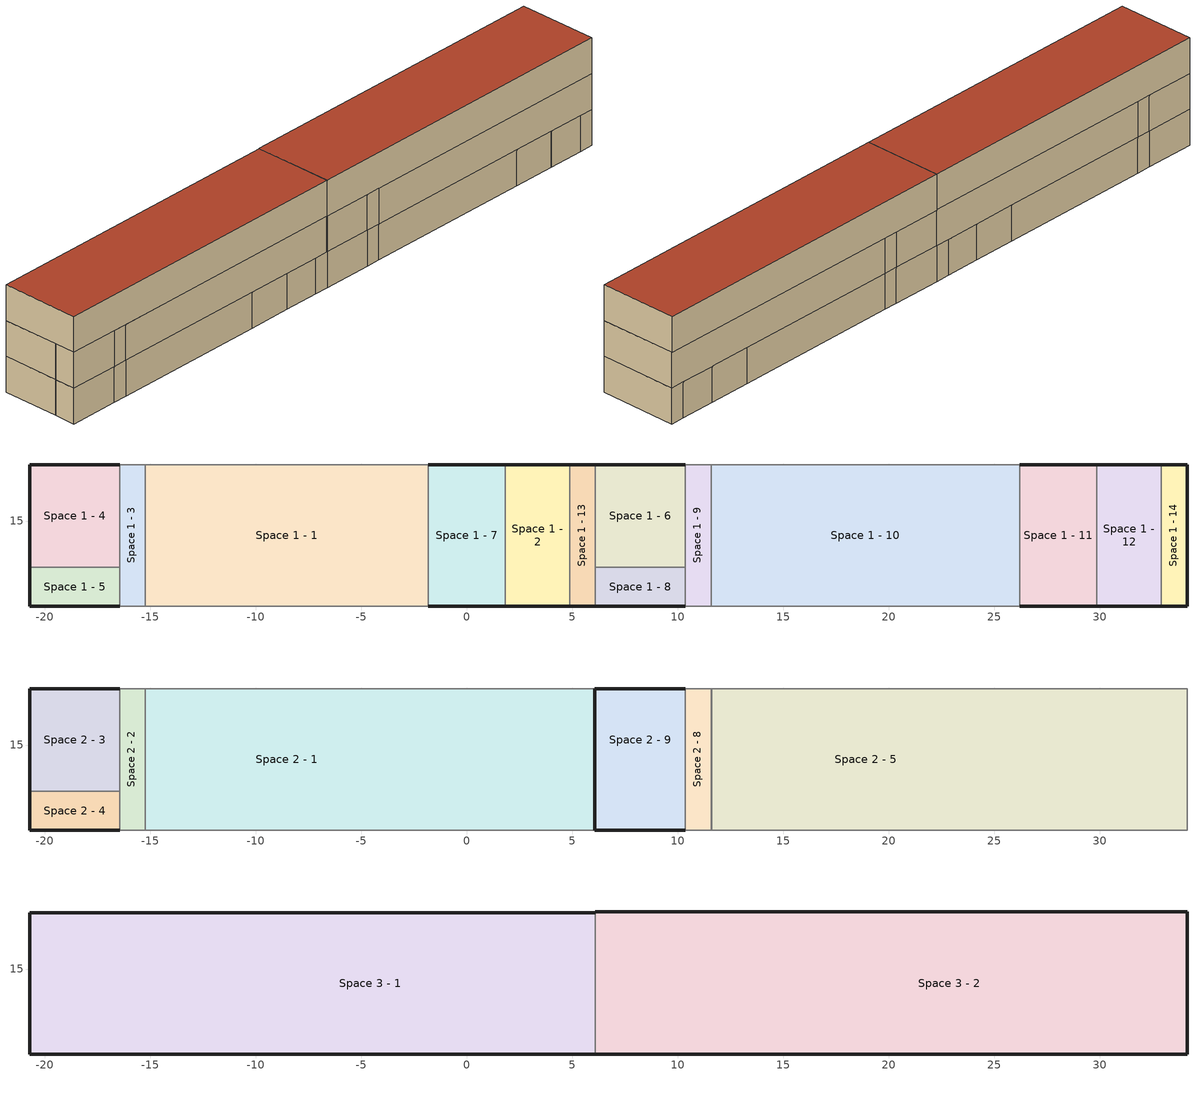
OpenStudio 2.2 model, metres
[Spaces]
Space 1 - 3
 floor adiabatic: -15.24,10.97 -16.46,10.97 -16.46,12.8 -16.46,17.68 -15.24,17.68 z0
 wall adiabatic: -16.46,17.68 -16.46,12.8 -16.46,10.97 -15.24,10.97 -15.24,17.68 -16.46,17.68 z0:3
 ceiling adiabatic: -15.24,17.68 -16.46,17.68 -16.46,12.8 -16.46,10.97 -15.24,10.97 z3
Space 1 - 11
 floor ground: 26.21,17.68 29.84,17.68 29.87,17.68 29.87,10.97 29.84,10.97 26.21,10.97 z0
 wall outside: 29.87,17.68 29.84,17.68 26.21,17.68 / 26.21,10.97 29.84,10.97 29.87,10.97 z0:3
 wall to Space 1 - 12: 29.87,10.97 29.87,17.68 z0:3
 wall adiabatic: 26.21,17.68 26.21,10.97 z0:3
 ceiling adiabatic: 29.87,10.97 29.87,17.68 26.21,17.68 26.21,10.97 z3
Space 1 - 12
 floor ground: 32.92,10.97 29.87,10.97 29.87,17.68 32.92,17.68 z0
 wall outside: 29.87,10.97 32.92,10.97 / 32.92,17.68 29.87,17.68 z0:3
 wall to Space 1 - 14: 32.92,10.97 32.92,17.68 z0:3
 ceiling adiabatic: 32.92,10.97 32.92,17.68 29.87,17.68 29.87,10.97 z3
Space 1 - 14
 floor ground: 34.14,10.97 32.92,10.97 32.92,17.68 34.14,17.68 z0
 wall outside: 32.92,10.97 34.14,10.97 34.14,17.68 32.92,17.68 z0:3
 ceiling adiabatic: 34.14,17.68 32.92,17.68 32.92,10.97 34.14,10.97 z3
Space 1 - 7
 floor ground: 1.83,10.97 -1.83,10.97 -1.83,17.68 1.83,17.68 z0
 wall outside: 1.83,17.68 -1.83,17.68 / -1.83,10.97 1.83,10.97 z0:3
 wall to Space 1 - 2: 1.83,10.97 1.83,17.68 z0:3
 wall adiabatic: -1.83,17.68 -1.83,10.97 z0:3
 ceiling adiabatic: 1.83,10.97 1.83,17.68 -1.83,17.68 -1.83,10.97 z3
Space 1 - 6
 floor ground: 6.1,17.68 10.36,17.68 10.36,12.8 6.1,12.8 z0
 wall outside: 10.36,17.68 6.1,17.68 z0:3
 wall adiabatic: 10.36,12.8 10.36,17.68 z0:3
 wall to Space 1 - 8: 6.1,12.8 10.36,12.8 z0:3
 wall to Space 1 - 13: 6.1,17.68 6.1,12.8 z0:3
Space 1 - 13
 floor ground: 6.1,12.8 6.1,10.97 4.88,10.97 4.88,17.68 6.1,17.68 z0
 wall outside: 4.88,10.97 6.1,10.97 / 6.1,17.68 4.88,17.68 z0:3
 wall to Space 1 - 8: 6.1,10.97 6.1,12.8 z0:3
 wall to Space 1 - 2: 4.88,17.68 4.88,10.97 z0:3
 ceiling adiabatic: 6.07,10.97 6.07,17.68 4.88,17.68 4.88,10.97 z3
Space 1 - 8
 floor ground: 10.36,10.97 6.1,10.97 6.1,12.8 10.36,12.8 z0
 wall outside: 6.1,10.97 10.36,10.97 z0:3
 wall adiabatic: 10.36,10.97 10.36,12.8 z0:3
Space 1 - 1
 floor adiabatic: -1.83,10.97 -15.24,10.97 -15.24,17.68 -1.83,17.68 z0
 wall adiabatic: -1.83,17.68 -15.24,17.68 -15.24,10.97 -1.83,10.97 -1.83,17.68 z0:3
 ceiling adiabatic: -1.83,17.68 -15.24,17.68 -15.24,10.97 -1.83,10.97 z3
Space 1 - 5
 floor ground: -16.46,10.97 -20.73,10.97 -20.73,12.8 -16.46,12.8 z0
 wall outside: -20.73,12.8 -20.73,10.97 -16.46,10.97 z0:3
 wall to Space 1 - 4: -16.46,12.8 -20.73,12.8 z0:3
 wall adiabatic: -16.46,10.97 -16.46,12.8 z0:3
Space 1 - 10
 floor adiabatic: 11.58,17.68 26.21,17.68 26.21,10.97 11.58,10.97 z0
 wall adiabatic: 26.21,17.68 11.58,17.68 11.58,10.97 26.21,10.97 26.21,17.68 z0:3
 ceiling adiabatic: 26.21,10.97 26.21,17.68 11.61,17.68 11.61,10.97 z3; 11.61,10.97 11.61,17.68 11.58,17.68 11.58,10.97 z3
Space 1 - 4
 floor ground: -16.46,12.8 -20.73,12.8 -20.73,17.68 -16.46,17.68 z0
 wall outside: -16.46,17.68 -20.73,17.68 -20.73,12.8 z0:3
 wall adiabatic: -16.46,12.8 -16.46,17.68 z0:3
Space 1 - 9
 floor adiabatic: 10.36,17.68 11.58,17.68 11.58,10.97 10.36,10.97 10.36,12.8 z0
 wall adiabatic: 11.58,17.68 10.36,17.68 10.36,12.8 10.36,10.97 11.58,10.97 11.58,17.68 z0:3
 ceiling adiabatic: 10.36,12.8 10.36,10.97 11.58,10.97 11.58,17.68 10.36,17.68 z3
Space 1 - 2
 floor ground: 4.88,10.97 1.83,10.97 1.83,17.68 4.88,17.68 z0
 wall outside: 4.88,17.68 1.83,17.68 / 1.83,10.97 4.88,10.97 z0:3
 ceiling adiabatic: 4.88,10.97 4.88,17.68 1.83,17.68 1.83,10.97 z3
Space 2 - 1
 floor adiabatic: 4.88,17.68 4.88,10.97 1.83,10.97 1.83,17.68 z3; 1.83,17.68 1.83,10.97 -1.83,10.97 -1.83,17.68 z3; 6.1,17.68 6.1,10.97 6.07,10.97 6.07,17.68 z3; -1.83,17.68 -1.83,10.97 -15.24,10.97 -15.24,17.68 z3; 6.07,17.68 6.07,10.97 4.88,10.97 4.88,17.68 z3
 wall adiabatic: 6.07,10.97 6.1,10.97 6.1,17.68 6.07,17.68 -15.24,17.68 -15.24,10.97 6.07,10.97 z3:6
 ceiling adiabatic: 6.1,10.97 6.1,17.68 -15.24,17.68 -15.24,10.97 z6
Space 2 - 5
 floor adiabatic: 26.21,17.68 26.21,10.97 11.61,10.97 11.61,17.68 z3; 29.87,17.68 29.87,10.97 26.21,10.97 26.21,17.68 z3; 32.92,17.68 32.92,10.97 29.87,10.97 29.87,17.68 z3; 34.14,17.68 34.14,10.97 32.92,10.97 32.92,17.68 z3
 wall adiabatic: 34.14,17.68 11.61,17.68 11.61,10.97 34.14,10.97 34.14,17.68 z3:6
 ceiling adiabatic: 34.14,10.97 34.14,17.68 11.61,17.68 11.61,10.97 z6
Space 2 - 4
 floor to Space 1 - 5: -16.46,10.97 -20.73,10.97 -20.73,12.8 -16.46,12.8 z3
 wall outside: -20.73,12.8 -20.73,10.97 -16.46,10.97 z3:6
 wall to Space 2 - 3: -16.46,12.8 -20.73,12.8 z3:6
 wall adiabatic: -16.46,10.97 -16.46,12.8 z3:6
Space 2 - 3
 floor to Space 1 - 4: -16.46,12.8 -20.73,12.8 -20.73,17.68 -16.46,17.68 z3
 wall outside: -16.46,17.68 -20.73,17.68 -20.73,12.8 z3:6
 wall adiabatic: -16.46,12.8 -16.46,17.68 z3:6
Space 2 - 8
 floor adiabatic: 11.58,10.97 10.36,10.97 10.36,17.68 11.58,17.68 z3
 wall adiabatic: 10.36,10.97 11.58,10.97 11.58,17.68 10.36,17.68 10.36,10.97 z3:6
 ceiling adiabatic: 11.58,10.97 11.58,17.68 10.36,17.68 10.36,10.97 z6
Space 2 - 2
 floor adiabatic: -15.24,10.97 -16.46,10.97 -16.46,12.8 -16.46,17.68 -15.24,17.68 z3
 wall adiabatic: -16.46,10.97 -15.24,10.97 -15.24,17.68 -16.46,17.68 -16.46,12.8 -16.46,10.97 z3:6
 ceiling adiabatic: -15.24,10.97 -15.24,17.68 -16.46,17.68 -16.46,10.97 z6
Space 2 - 9
 floor to Space 1 - 6: 10.36,17.68 10.36,12.8 6.1,12.8 6.1,17.68 z3
 floor to Space 1 - 8: 10.36,12.8 10.36,10.97 6.1,10.97 6.1,12.8 z3
 floor to Space 1 - 13: 6.1,17.68 6.1,10.97 6.07,10.97 6.07,17.68 z3
 wall outside: 10.36,17.68 6.1,17.68 6.07,17.68 6.07,10.97 6.1,10.97 10.36,10.97 z3:6
 wall adiabatic: 10.36,10.97 10.36,17.68 z3:6
Space 3 - 2
 floor adiabatic: 11.58,17.68 11.58,10.97 10.36,10.97 10.36,17.68 z6; 34.14,17.68 34.14,10.97 11.61,10.97 11.61,17.68 z6
 floor to Space 2 - 9: 10.36,17.68 10.36,10.97 6.1,10.97 6.1,17.68 z6
 floor ground: 34.14,17.71 34.14,17.68 11.61,17.68 11.61,10.97 11.58,10.97 11.58,17.68 6.1,17.68 6.1,17.71 z6
 wall outside: 6.1,10.97 34.14,10.97 34.14,17.71 6.1,17.71 6.1,17.68 z6:9
 wall to Space 3 - 1: 6.1,17.68 6.1,10.97 z6:9
 roof outside: 6.1,17.68 6.1,10.97 34.14,10.97 34.14,17.71 6.1,17.71 z9
Space 3 - 1
 floor to Space 2 - 9: 6.1,17.68 6.1,10.97 6.07,10.97 6.07,17.68 z6
 floor adiabatic: -15.24,17.68 -15.24,10.97 -16.46,10.97 -16.46,17.68 z6
 floor to Space 2 - 3: -16.46,17.68 -16.46,12.8 -20.73,12.8 -20.73,17.68 z6
 floor to Space 2 - 4: -16.46,12.8 -16.46,10.97 -20.73,10.97 -20.73,12.8 z6
 floor ground: 6.07,17.68 6.07,10.97 -15.24,10.97 -15.24,17.68 z6
 wall outside: 6.1,17.68 -20.73,17.68 -20.73,10.97 6.1,10.97 z6:9
 roof outside: -20.73,10.97 6.1,10.97 6.1,17.68 -20.73,17.68 z9
[Building]
Building: Standards Number of Above Ground Stories=2; Standards Building Type=singlefamilyttached
[Site]
Denver Intl Ap_CO_USA: Latitude {deg}=39.83; Longitude {deg}=-104.65; Time Zone {hr}=-7; Elevation {m}=1650
[ClimateZones]
Climate Zone Institution Name 2=Building America; Climate Zone Document Year 2=0; Climate Zone Value 2=Cold
[Site:WaterMainsTemperature]
Calculation Method=Correlation; Annual Average Outdoor Air Temperature {C}=10.8753; Maximum Difference In Monthly Average Outdoor Air Temperatures {deltaC}=23.1524
[Site:GroundTemperature:BuildingSurface]
6.71221, 4.9416, 4.79814, 5.63626, 9.00496, 12.3608, 15.2732, 17.1228, 17.2883, 15.7979, 12.9685, 9.71588
[Site:GroundTemperature:Deep]
10.8753, 10.8753, 10.8753, 10.8753, 10.8753, 10.8753, 10.8753, 10.8753, 10.8753, 10.8753, 10.8753, 10.8753
[Space]
Name | Space Type | Building Story | Thermal Zone | Building Unit
Space 2 - 1 | corridor | Story 2 | living 2 zone unit 1 | unit 1
Space 1 - 3 | corridor | Story 1 | hallway 1 zone unit 1 | unit 1
Space 2 - 5 | corridor | Story 2 | living 2 zone unit 2 | unit 2
Space 1 - 11 | kitchen | Story 1 | kitchen zone unit 2 | unit 2
Space 1 - 12 | garage | Story 1 | garage zone unit 2 | unit 2
Space 3 - 2 | attic | Story 3 | attic zone unit 2 | unit 2
Space 1 - 14 | laundry room | Story 1 | laundry 1 zone unit 2 | unit 2
Space 1 - 7 | kitchen | Story 1 | kitchen zone unit 1 | unit 1
Space 1 - 6 | bedroom | Story 1 | bedroom 1 zone unit 2 | unit 2
Space 1 - 13 | laundry room | Story 1 | laundry 1 zone unit 1 | unit 1
Space 1 - 8 | bathroom | Story 1 | bathroom 1 zone unit 2 | unit 2
Space 2 - 4 | bathroom | Story 2 | bathroom 2 zone unit 1 | unit 1
Space 1 - 1 | corridor | Story 1 | living 1 zone unit 1 | unit 1
Space 1 - 5 | bathroom | Story 1 | bathroom 1 zone unit 1 | unit 1
Space 1 - 10 | corridor | Story 1 | living 1 zone unit 2 | unit 2
Space 2 - 3 | bedroom | Story 2 | bedroom 2 zone unit 1 | unit 1
Space 1 - 4 | bedroom | Story 1 | bedroom 1 zone unit 1 | unit 1
Space 3 - 1 | attic | Story 3 | attic zone unit 1 | unit 1
Space 2 - 8 | corridor | Story 2 | hallway 2 zone unit 2 | unit 2
Space 1 - 9 | corridor | Story 1 | hallway 1 zone unit 2 | unit 2
Space 2 - 2 | corridor | Story 2 | hallway 2 zone unit 1 | unit 1
Space 2 - 9 | bedroom | Story 2 | bedroom 2 zone unit 2 | unit 2
Space 1 - 2 | garage | Story 1 | garage zone unit 1 | unit 1
[ThermalZone] Use Ideal Air Loads=No
living 2 zone unit 1; hallway 1 zone unit 1; living 2 zone unit 2; kitchen zone unit 2; garage zone unit 2; attic zone unit 2; laundry 1 zone unit 2; kitchen zone unit 1; bedroom 1 zone unit 2; laundry 1 zone unit 1; bathroom 1 zone unit 2; bathroom 2 zone unit 1; living 1 zone unit 1; bathroom 1 zone unit 1; living 1 zone unit 2; bedroom 2 zone unit 1; bedroom 1 zone unit 1; attic zone unit 1; hallway 2 zone unit 2; hallway 1 zone unit 2; hallway 2 zone unit 1; bedroom 2 zone unit 2; garage zone unit 1
[Sizing:Zone] Zone Cooling Design Supply Air Temperature Input Method=SupplyAirTemperature; Zone Cooling Design Supply Air Temperature {C}=14; Zone Cooling Design Supply Air Temperature Difference {deltaC}=11.11; Zone Heating Design Supply Air Temperature Input Method=SupplyAirTemperature; Zone Heating Design Supply Air Temperature {C}=40; Zone Heating Design Supply Air Temperature Difference {deltaC}=11.11; Zone Cooling Design Supply Air Humidity Ratio {kg-H2O/kg-air}=0.0085; Zone Heating Design Supply Air Humidity Ratio {kg-H2O/kg-air}=0.008; Cooling Design Air Flow Method=DesignDay; Heating Design Air Flow Method=DesignDay; Account for Dedicated Outdoor Air System=No; Dedicated Outdoor Air System Control Strategy=NeutralSupplyAir; Dedicated Outdoor Air Low Setpoint Temperature for Design {C}=autosize; Dedicated Outdoor Air High Setpoint Temperature for Design {C}=autosize
living 2 zone unit 1; hallway 1 zone unit 1; living 2 zone unit 2; kitchen zone unit 2; garage zone unit 2; attic zone unit 2; laundry 1 zone unit 2; kitchen zone unit 1; bedroom 1 zone unit 2; laundry 1 zone unit 1; bathroom 1 zone unit 2; bathroom 2 zone unit 1; living 1 zone unit 1; bathroom 1 zone unit 1; living 1 zone unit 2; bedroom 2 zone unit 1; bedroom 1 zone unit 1; attic zone unit 1; hallway 2 zone unit 2; hallway 1 zone unit 2; hallway 2 zone unit 1; bedroom 2 zone unit 2; garage zone unit 1
[SpaceType]
Name | Standards Space Type
corridor | corridor
kitchen | kitchen
garage | garage
attic | attic
laundry room | laundry room
bedroom | bedroom
bathroom | bathroom
[BuildingStory]
Story 2; Story 1; Story 3
[BuildingUnit] Building Unit Feature Name 1=SizingInfoGarageFracUnderFinishedSpace; Building Unit Feature Data Type 1=Double; Building Unit Feature Value 1=0.5; Building Unit Feature Name 2=NumberOfBedrooms; Building Unit Feature Data Type 2=Integer; Building Unit Feature Value 2=2; Building Unit Feature Name 3=NumberOfBathrooms; Building Unit Feature Data Type 3=Double
Name | Building Unit Feature Value 3
unit 1 | 2
unit 2 | 1
